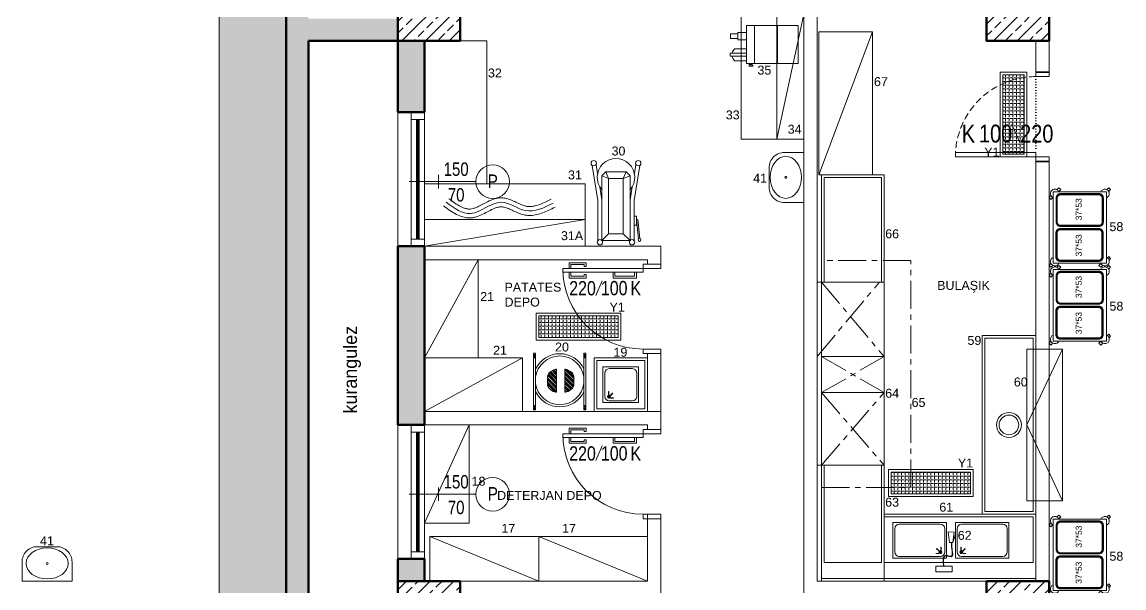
# Model space of a CAD drawing. Header units: millimetres. Extents: x -7453 to 3447, y 1740 to 11040.
# Drawn here: x -6230 to -4995, y 6056 to 6690 of the extents above; entities that cross this region are included whole.
import ezdxf
from ezdxf.enums import TextEntityAlignment as Align

# ---------------------------------------------------------------- set-up
doc = ezdxf.new("R2010")
doc.units = ezdxf.units.MM
for name, pattern in [('ACAD_ISO07W100', [3, 0, -3]), ('CENTER', [2, 1.25, -0.25, 0.25, -0.25]), ('DASHED', [0.75, 0.5, -0.25])]:
    doc.linetypes.add(name, pattern=pattern)
for name, color, linetype, lineweight in [('A-DOOR', 31, 'Continuous', 9), ('betonarme-İM', 1, 'Continuous', 50), ('cam-İM', 132, 'Continuous', 20), ('cihazlar', 90, 'Continuous', 18), ('CİHAZ', 6, 'Continuous', 15), ('davlumbaz', 170, 'CENTER', 18), ('DUVAR', 1, 'Continuous', 35), ('duvar-İM', 71, 'Continuous', 35), ('görünüş-uzak-İM', 34, 'Continuous', 20), ('kapı', 30, 'Continuous', 9), ('kapı-açılış-İM', 253, 'Continuous', 5), ('kapı-kesit-İM', 252, 'Continuous', 9), ('kapı-poz-İM', 115, 'Continuous', 0), ('pen-poz-İM', 115, 'Continuous', 0), ('tarama-b.a-İM', 8, 'Continuous', 9), ('tarama-toprak-İM', 245, 'Continuous', 0), ('yazı-İM', 64, 'Continuous', 20)]:
    doc.layers.add(name, color=color, linetype=linetype, lineweight=lineweight)
doc.styles.get("Standard").update_dxf_attribs({"font": 'arial.ttf'})
doc.styles.add('YAZI_İM', font='bgothl.ttf', dxfattribs={"height": 15})
pattern_1 = [(225, (-65043.731, 105652.777), (13.258252, -13.258252), []), (225, (-65056.99, 105652.777), (13.258252, -13.258252), [9.375, -4.6875])]
pattern_2 = [(45, (-958.5322, 925.773), (-2.0205576, 2.0205576), []), (45, (-957.8586, 925.773), (-2.0205576, 2.0205576), []), (45, (-957.185, 925.773), (-2.0205576, 2.0205576), []), (45, (-956.5116, 925.773), (-2.0205576, 2.0205576), [])]

# ---------------------------------------------------------------- blocks, each defined once
blk = doc.blocks.new('PENCERE ETİKET 100')
at = {"layer": 'pen-poz-İM'}
blk.add_line((0, 7.5), (0, -7.5), dxfattribs=at)
blk.add_lwpolyline([(-33, 0), (42, 0)], dxfattribs=at)
blk.add_circle((60.7, 0), 18.8, dxfattribs=at)
at = {"layer": 'pen-poz-İM', "width": 0.8}
for tag, p in [('000', (19.8, 6.5)), ('P01', (60.8, -7)), ('000', (19.8, -22.3))]:
    blk.add_attdef(tag, text='', height=15, dxfattribs=at).set_placement(p, align=Align.CENTER)
blk = doc.blocks.new('A$C47586A17')
at = {"layer": 'CİHAZ'}
for p, q in [((8.12, 12.62), (8.12, 60.95)), ((13.12, 55.95), (8.12, 60.95)), ((29.12, 60.95), (8.12, 60.95)), ((24.12, 55.95), (29.12, 60.95)), ((29.12, 12.62), (29.12, 60.95)), ((32.12, 31.09), (32.12, 60.95)), ((33.97, 45.47), (35.56, 59.66)), ((34.96, 45.36), (36.56, 59.55)), ((13.12, 14.62), (13.12, 55.95)), ((24.12, 55.95), (13.12, 55.95)), ((24.12, 14.62), (24.12, 55.95)), ((34.96, 45.36), (33.97, 45.36)), ((5.12, 31.09), (0.83, 4.89)), ((8.12, 30.95), (6.48, 20.82)), ((29.12, 30.95), (30.77, 20.82)), ((32.12, 31.09), (36.42, 4.89)), ((4.89, 11.07), (3.78, 4.19)), ((13.12, 14.62), (8.12, 12.62)), ((11.12, 9.62), (8.12, 12.62)), ((13.12, 14.62), (11.12, 9.62)), ((11.12, 9.62), (26.12, 9.62)), ((13.12, 14.62), (24.12, 14.62)), ((24.12, 14.62), (26.12, 9.62)), ((24.12, 14.62), (29.12, 12.62)), ((26.12, 9.62), (29.12, 12.62)), ((32.35, 11.07), (33.47, 4.19))]:
    blk.add_line(p, q, dxfattribs=at)
blk.add_lwpolyline([(5.12, 31.09), (5.12, 60.95)], dxfattribs=at)
blk.add_lwpolyline([(32.12, 42.84), (32.12, 49.44), (33.97, 49.44), (33.97, 42.84)], close=True, dxfattribs=at)
for centre, radius in [((6.62, 62.27), 2), ((30.62, 62.27), 2), ((36.17, 60.56), 1.08), ((2, 3.27), 2), ((35.25, 3.27), 2)]:
    blk.add_circle(centre, radius, dxfattribs=at)
blk.add_arc((18.62, 13.84), 14.01, 138.56184, 41.43816, dxfattribs=at)
blk = doc.blocks.new('A$C40D85A7D')
at = {"layer": 'kapı'}
blk.add_lwpolyline([(17, 0), (39, 0, 0.414214), (56, 17), (56, 38.7), (0, 38.7), (0, 17, 0.414214)], format="xyb", close=True, dxfattribs=at)
blk.add_circle((27.8, 18.7), 1.1, dxfattribs=at)
blk.add_ellipse((27.8, 18.7), major_axis=(23.6, 0), ratio=0.738451, dxfattribs=at)
blk = doc.blocks.new('A$C426940E4')
at = {"layer": 'CİHAZ'}
for p, q in [((0, 18.5), (0, 76.3)), ((0, 76.3), (42.5, 76.3)), ((42.5, 76.3), (42.5, 18.5)), ((0, 53.1), (42.5, 53.1)), ((0, 27.2), (42.5, 27.2)), ((44, 25.5), (45.4, 25.5)), ((44, 21.5), (44, 25.5)), ((45.4, 25.5), (45.4, 21.5)), ((42.5, 18.5), (0, 18.5)), ((7.7, 8.7), (7.7, 18.5)), ((16.1, 18.5), (16.1, 8.7)), ((26, 5.2), (26, 18.5)), ((30.7, 18.5), (30.7, 0)), ((34.4, 0), (34.4, 18.5)), ((39.4, 18.5), (39.4, 5.2)), ((44, 24.5), (42.5, 22.5)), ((42.5, 20.5), (44, 22.5)), ((42.5, 22.5), (42.5, 20.5)), ((45.4, 21.5), (44, 21.5)), ((7.7, 8.7), (16.1, 8.7)), ((9.3, 8.7), (9.3, 0.5)), ((9.3, 0.5), (14.5, 0.5)), ((14.5, 0.5), (14.5, 8.7)), ((30.7, 0), (34.4, 0))]:
    blk.add_line(p, q, dxfattribs=at)
for centre, radius, start, end in [((31.9, 9.8), 7.46, 217.8621, 260.6865), ((33.1, 10.7), 8.37, 279.4006, 318.8825)]:
    blk.add_arc(centre, radius, start, end, dxfattribs=at)
blk = doc.blocks.new('20')
at = {"layer": 'CİHAZ'}
for points in [[(18.5, 44.5), (0, 44.5), (0, 38.2), (18.5, 38.2), (18.5, 44.5), (18.5, 44.5)], [(9.2, 38.2), (9.2, 38.8), (9, 38.7), (8.8, 38.1), (8.5, 36.9), (8.3, 33.6), (8.3, 30.1), (9, 27.4), (9.8, 26.6), (10.9, 26.3), (13.2, 26.5), (15.6, 27), (17.5, 27.1), (18.4, 26), (18.5, 24.1), (18.3, 21.6), (17.4, 16.2), (17.4, 11.9)], [(9.3, 38.2), (8.8, 35.2), (8.6, 32.1), (8.9, 29.2), (9.7, 27.4), (11.2, 26.8), (13.2, 27), (17.3, 27.7), (18.6, 26.7), (19, 25), (18.5, 20.3), (17.9, 15.6), (17.9, 11.9)], [(20.4, 0.3), (13.9, 0), (15.5, 11.9), (19, 11.9), (20.4, 0.3), (20.4, 0.3)], [(19, 11.9), (19.2, 11.9), (22.1, 3), (21.9, 2.9), (19, 11.9), (19, 11.9)]]:
    blk.add_lwpolyline(points, dxfattribs=at)
blk = doc.blocks.new('A$C2EE743A7')
at = {"layer": 'CİHAZ'}
h = blk.add_hatch(dxfattribs=at)
h.set_pattern_fill('DASH', color=256, scale=2, style=0)
h.set_pattern_definition([(0, (-3587.83866, 34.02683), (0.25, 0.25), [0.25, -0.25])])
h.paths.add_polyline_path([(3.3, 5.6, 1), (0, 5.6, 1)])
for points in [[(1.1, 3.3), (1.4, 3.3), (1.4, 0), (1.1, 0)], [(6, 2), (5.8, 1.7), (3.4, 4.1), (3.6, 4.3)], [(6.8, 7.3), (6.8, 7), (3.5, 7), (3.5, 7.3)]]:
    blk.add_lwpolyline(points, close=True, dxfattribs=at)
for radius in [1.67, 0.617]:
    blk.add_circle((1.7, 5.6), radius, dxfattribs=at)
blk = doc.blocks.new('okul 15-100')
at = {"layer": 'duvar-İM'}
for points in [[(0, 0), (0, -15)], [(100, 0), (100, -15)]]:
    blk.add_lwpolyline(points, dxfattribs=at)
at = {"layer": 'kapı-açılış-İM', "linetype": 'ACAD_ISO07W100'}
blk.add_line((95, 0), (10, 0), dxfattribs=at)
at = {"layer": 'kapı-açılış-İM', "color": 30, "linetype": 'DASHED', "ltscale": 15}
blk.add_arc((5, 0), 90, 0, 90, dxfattribs=at)
at = {"layer": 'kapı-kesit-İM', "color": 30}
blk.add_lwpolyline([(5, 0), (10, 0), (10, 90), (5, 90)], close=True, dxfattribs=at)
at = {"layer": 'kapı-kesit-İM', "color": 84}
for points in [[(5, -15), (0, -15), (0, 0), (5, 0)], [(100, -15), (95, -15), (95, 0), (100, 0)]]:
    blk.add_lwpolyline(points, close=True, dxfattribs=at)
blk = doc.blocks.new('KAPI ETİKET 100')
blk.add_lwpolyline([(-19.9, 65.2), (0.6, 56.3)])
at = {"width": 0.8}
blk.add_attdef('000', text='', height=20, rotation=90, dxfattribs=at).set_placement((-20.2, 84.1), align=Align.TOP_CENTER)
blk.add_attdef('000', text='', height=20, rotation=90, dxfattribs=at).set_placement((-0.1, 37.9), align=Align.CENTER)
blk.add_attdef('K', text='', height=20, rotation=90, dxfattribs=at).set_placement((-10, 7.5), align=Align.MIDDLE_CENTER)
blk = doc.blocks.new('A$C261F58E6')
at = {"layer": 'kapı'}
h = blk.add_hatch(dxfattribs=at)
h.set_pattern_fill('ANSI34', color=256, scale=0.15, style=0)
h.set_pattern_definition(pattern_2)
h.paths.add_polyline_path([(18.56, 35.73), (17.98, 35.73, 0.269699), (10.7, 30.1), (10.7, 21.36, 0.269699), (17.98, 15.73), (18.56, 15.73)])
h = blk.add_hatch(dxfattribs=at)
h.set_pattern_fill('ANSI34', color=256, scale=0.15, style=0)
h.set_pattern_definition(pattern_2)
h.paths.add_polyline_path([(33.74, 30.1, 0.269699), (26.46, 35.73), (25.88, 35.73), (25.88, 15.73), (26.46, 15.73, 0.269699), (33.74, 21.36)])
at = {"layer": 'CİHAZ'}
for p, q in [((0, 49.9), (0, 0)), ((0, 49.9), (0, 49.9)), ((1.84, 49.9), (0, 49.9)), ((1.84, 0), (1.84, 49.9)), ((44.26, 0), (44.26, 49.9)), ((44.26, 49.9), (46.1, 49.9)), ((46.1, 49.9), (46.1, 0)), ((46.1, 49.9), (46.1, 49.9)), ((10.7, 30.1), (10.7, 21.36)), ((18.56, 35.73), (17.98, 35.73)), ((18.56, 15.73), (18.56, 35.73)), ((25.88, 15.73), (25.88, 35.73)), ((25.88, 35.73), (26.46, 35.73)), ((33.74, 30.1), (33.74, 21.36)), ((17.98, 15.73), (18.56, 15.73)), ((26.46, 15.73), (25.88, 15.73)), ((0, 0), (1.84, 0)), ((46.1, 0), (44.26, 0))]:
    blk.add_line(p, q, dxfattribs=at)
for centre, radius, start, end in [((23.05, 26.05), 23.37, 24.86143, 155.13857), ((19.18, 26.65), 9.15, 97.52896, 157.90299), ((25.26, 26.65), 9.15, 22.09701, 82.47104), ((19.18, 24.8), 9.15, 202.09701, 262.47104), ((25.26, 24.8), 9.15, 277.52896, 337.90299), ((23.05, 26.05), 23.37, 204.86143, 335.13857)]:
    blk.add_arc(centre, radius, start, end, dxfattribs=at)
at = {"layer": 'davlumbaz'}
for points in [[(0.48, 48.84), (1.36, 48.84), (1.36, 45.9), (0.48, 45.9)], [(45.62, 48.84), (44.74, 48.84), (44.74, 45.9), (45.62, 45.9)], [(0.48, 3.81), (1.36, 3.81), (1.36, 0.88), (0.48, 0.88)], [(45.62, 3.81), (44.74, 3.81), (44.74, 0.88), (45.62, 0.88)]]:
    blk.add_lwpolyline(points, close=True, dxfattribs=at)
at = {"layer": 'kapı'}
for start, end in [(7.14816, 172.85184), (187.14816, 352.85184)]:
    blk.add_arc((23.05, 26.05), 21.37, start, end, dxfattribs=at)
blk = doc.blocks.new('A$C66EE2B18')
at = {"layer": 'CİHAZ', "xscale": 1.275000000000091, "yscale": 1.275000000000091, "zscale": 1.275000000000091, "rotation": 90}
blk.add_blockref('A$C261F58E6', (63.6, 0), dxfattribs=at)
blk = doc.blocks.new('Kapı')
at = {"layer": 'A-DOOR'}
for p, q in [((1431.7, 6514.7, 0), (1431.7, 6521.2, 0)), ((1433.7, 6521.2, 0), (1433.7, 6516.7, 0)), ((1455.7, 6516.7, 0), (1455.7, 6521.2, 0)), ((1457.7, 6521.2, 0), (1457.7, 6514.7, 0)), ((1431.7, 6514.7, 0), (1457.7, 6514.7, 0)), ((1433.7, 6516.7, 0), (1455.7, 6516.7, 0))]:
    blk.add_line(p, q, dxfattribs=at)
at = {"layer": 'A-DOOR', "elevation": 0}
for points in [[(1465.3, 6521.2), (1465.3, 6530.2), (1485.3, 6530.2), (1485.3, 6525.2), (1375.3, 6525.2)], [(1465.3, 6521.2), (1375.3, 6521.2), (1375.3, 6525.2)], [(1384.4, 6525.2), (1384.4, 6529.7), (1399.4, 6529.7), (1399.4, 6527.7), (1401.4, 6527.7), (1401.4, 6531.7), (1382.4, 6531.7), (1382.4, 6525.2)], [(1384.4, 6521.2), (1384.4, 6516.7), (1399.4, 6516.7), (1399.4, 6518.7), (1401.4, 6518.7), (1401.4, 6514.7), (1382.4, 6514.7), (1382.4, 6521.2)]]:
    blk.add_lwpolyline(points, dxfattribs=at)
blk.add_lwpolyline([(1485.3, 6430.2), (1485.3, 6435.2), (1465.3, 6435.2), (1465.3, 6430.2)], close=True, dxfattribs=at)
at = {"layer": 'A-DOOR'}
blk.add_arc((1465.3, 6525.2, 0), 90, 180, 270, dxfattribs=at)
at = {"layer": 'kapı-poz-İM'}
ref = blk.add_blockref('KAPI ETİKET 100', (1464.3, 6511.2, 0), dxfattribs=dict(at, xscale=0.8, yscale=0.8, zscale=0.8, rotation=90.00000000000001))
ref.add_attrib('K', 'K', dxfattribs={"layer": '0', "height": 16, "width": 0.8}).set_placement((1457.1, 6503.2, 0), align=Align.MIDDLE_CENTER)
ref.add_attrib('000', '100', dxfattribs={"layer": '0', "height": 16, "width": 0.8}).set_placement((1432.9, 6495.4, 0), align=Align.CENTER)
ref.add_attrib('000', '220', dxfattribs={"layer": '0', "height": 16, "width": 0.8}).set_placement((1397.4, 6511.3, 0), align=Align.TOP_CENTER)
blk = doc.blocks.new('A$C2B2214DB')
at = {"layer": 'kapı'}
h = blk.add_hatch(dxfattribs=at)
h.set_pattern_fill('DASH', color=256, scale=2, style=0)
h.set_pattern_definition([(0, (-3582.81188, 61.65452), (0.25, 0.25), [0.25, -0.25])])
h.paths.add_polyline_path([(5, 33.3, 1), (8.4, 33.3, 1)])
h.paths.add_polyline_path([(7.3, 33.3, -1), (6.1, 33.3, -1)], flags=16)
at = {"layer": 'CİHAZ'}
for p, q in [((40, 40), (0, 40)), ((0, 40), (0, 0)), ((33, 38), (7, 38)), ((40, 0), (40, 40)), ((2, 33), (2, 7)), ((38, 7), (38, 33)), ((7, 2), (33, 2)), ((0, 0), (40, 0))]:
    blk.add_line(p, q, dxfattribs=at)
for centre, start, end in [((7, 33), 90, 180), ((33, 33), 0, 90), ((7, 7), 180, 270), ((33, 7), 270, 0)]:
    blk.add_arc(centre, 5, start, end, dxfattribs=at)
at = {"layer": 'kapı'}
for points in [[(6.2, 31), (6.5, 31), (6.5, 27.6), (6.2, 27.6)], [(11, 29.6), (10.8, 29.4), (8.4, 31.7), (8.7, 32)], [(11.9, 35), (11.9, 34.6), (8.5, 34.6), (8.5, 35)]]:
    blk.add_lwpolyline(points, close=True, dxfattribs=at)
for radius in [1.67, 0.617]:
    blk.add_circle((6.7, 33.3), radius, dxfattribs=at)
blk = doc.blocks.new('A$C1C41073E')
for points in [[(2.1, 64.9), (0, 67), (2.1, 69.1), (4.3, 67)], [(78.1, 64.9), (76, 67), (78.1, 69.1), (80.3, 67)], [(84.9, 58.1), (87, 56), (89.1, 58.1), (87, 60.3)], [(2.1, 8.9), (0, 11), (2.1, 13.1), (4.3, 11)], [(8.2, 1.8), (10, 0), (12.1, 2.1), (10.6, 3.6)], [(84.9, 2.1), (87, 0), (89.1, 2.1), (87, 4.3)]]:
    blk.add_lwpolyline(points)
blk.add_lwpolyline([(4.5, 64.5), (84.5, 64.5), (84.5, 4.5), (4.5, 4.5)], close=True)
for points in [[(43.5, 13.4), (43.5, 56.4, 0.414214), (38.5, 61.4), (11.5, 61.4, 0.414214), (6.5, 56.4), (6.5, 13.4, 0.414214), (11.5, 8.4), (38.5, 8.4, 0.414214)], [(42.9, 13.4), (42.9, 56.4, 0.414214), (38.5, 60.8), (11.5, 60.8, 0.414214), (7.1, 56.4), (7.1, 13.4, 0.414214), (11.5, 9), (38.5, 9, 0.414214)], [(42.1, 13.4), (42.1, 56.4, 0.414214), (38.5, 60), (11.5, 60, 0.414214), (7.9, 56.4), (7.9, 13.4, 0.414214), (11.5, 9.8), (38.5, 9.8, 0.414214)], [(82.6, 13.2), (82.6, 56.2, 0.414214), (77.6, 61.2), (50.6, 61.2, 0.414214), (45.6, 56.2), (45.6, 13.2, 0.414214), (50.6, 8.2), (77.6, 8.2, 0.414214)], [(82, 13.2), (82, 56.2, 0.414214), (77.6, 60.6), (50.6, 60.6, 0.414214), (46.2, 56.2), (46.2, 13.2, 0.414214), (50.6, 8.8), (77.6, 8.8, 0.414214)], [(81.2, 13.2), (81.2, 56.2, 0.414214), (77.6, 59.8), (50.6, 59.8, 0.414214), (47, 56.2), (47, 13.2, 0.414214), (50.6, 9.6), (77.6, 9.6, 0.414214)]]:
    blk.add_lwpolyline(points, format="xyb", close=True)
for centre, start, end in [((6.5, 62.5), 23.5782, 246.4218), ((82.5, 62.5), 293.5782, 156.4218), ((6.5, 6.5), 113.5782, 336.4218), ((82.5, 6.5), 203.5782, 66.4218)]:
    blk.add_arc(centre, 5, start, end)
for p in [(12.2, 32.4), (52.6, 32.4)]:
    blk.add_text('37*53', height=6.78).set_placement(p)

msp = doc.modelspace()

# ---------------------------------------------------------------- hatches: boundary and pattern name
at = {"layer": 'CİHAZ'}
h = msp.add_hatch(dxfattribs=at)
h.set_pattern_fill('ANGLE', color=256, scale=15, angle=-540)
h.set_pattern_definition([(180, (18887.9864, -53086.3213), (-5e-15, -4.125), [3, -1.125]), (270, (18887.9864, -53086.3213), (4.125, -5e-15), [3, -1.125])])
h.paths.add_polyline_path([(-5130.78, 6541.56), (-5106.78, 6541.56), (-5106.78, 6630.56), (-5130.78, 6630.56)])
h = msp.add_hatch(dxfattribs=at)
h.set_pattern_fill('ANGLE', color=256, scale=15, angle=-270)
h.set_pattern_definition([(90, (-65340.8982, -17522.3955), (-4.125, 4e-15), [3, -1.125]), (180, (-65340.8982, -17522.3955), (-5e-15, -4.125), [3, -1.125])])
h.paths.add_polyline_path([(-5650.78, 6336.56), (-5650.78, 6360.56), (-5561.78, 6360.56), (-5561.78, 6336.56)])
h = msp.add_hatch(dxfattribs=at)
h.set_pattern_fill('ANGLE', color=256, scale=15, angle=-450)
h.set_pattern_definition([(270, (54461.101, 30180.326), (4.125, -4e-15), [3, -1.125]), (360, (54461.101, 30180.326), (4e-15, 4.125), [3, -1.125])])
h.paths.add_polyline_path([(-5166.78, 6161.56), (-5166.78, 6185.56), (-5255.78, 6185.56), (-5255.78, 6161.56)])
at = {"layer": 'tarama-b.a-İM'}
h = msp.add_hatch(dxfattribs=at)
h.set_pattern_fill('ANSI33', color=256, scale=75, style=0)
h.set_pattern_definition([(45, (-29711.535, 105652.777), (-13.258252, 13.258252), []), (45, (-29698.276, 105652.777), (-13.258252, 13.258252), [9.375, -4.6875])])
h.paths.add_polyline_path([(-5078.78, 4408.56), (-4778.78, 4408.56), (-4778.78, 4378.56), (-5078.78, 4378.56)])
h.paths.add_polyline_path([(-5808.78, 4848.56), (-5778.78, 4848.56), (-5778.78, 4408.56), (-5808.78, 4408.56)])
h.paths.add_polyline_path([(-5808.78, 5358.56), (-5778.78, 5358.56), (-5778.78, 4878.56), (-5808.78, 4878.56)])
h.paths.add_polyline_path([(-5808.78, 8003.56), (-5778.78, 8003.56), (-5778.78, 7373.56), (-5808.78, 7373.56)])
h.paths.add_polyline_path([(-5808.78, 8353.56), (-5778.78, 8353.56), (-5778.78, 8053.56), (-5808.78, 8053.56)])
h.paths.add_polyline_path([(-5338.78, 9083.56), (-5778.78, 9083.56), (-5778.78, 9053.56), (-5338.78, 9053.56)])
h.paths.add_polyline_path([(-3738.78, 9083.56), (-3738.78, 9053.56), (-3418.78, 9053.56), (-3418.78, 9083.56)])
h.paths.add_polyline_path([(-5778.78, 6743.56), (-5808.78, 6743.56), (-5808.78, 6718.56), (-5778.78, 6718.56)])
h.paths.add_polyline_path([(-5808.78, 7243.56), (-5778.78, 7243.56), (-5778.78, 7323.56), (-5808.78, 7323.56)])
h.paths.add_polyline_path([(-5778.78, 7093.56), (-5808.78, 7093.56), (-5808.78, 6893.56), (-5778.78, 6893.56)])
h.paths.add_polyline_path([(-5778.78, 6088.56), (-5808.78, 6088.56), (-5808.78, 6063.56), (-5778.78, 6063.56)])
h.paths.add_polyline_path([(-5778.78, 6438.56), (-5808.78, 6438.56), (-5808.78, 6238.56), (-5778.78, 6238.56)])
h.paths.add_polyline_path([(-5808.78, 6588.56), (-5778.78, 6588.56), (-5778.78, 6668.56), (-5808.78, 6668.56)])
h.paths.add_polyline_path([(-5778.78, 5433.56), (-5808.78, 5433.56), (-5808.78, 5408.56), (-5778.78, 5408.56)])
h.paths.add_polyline_path([(-5808.78, 5933.56), (-5778.78, 5933.56), (-5778.78, 6013.56), (-5808.78, 6013.56)])
h.paths.add_polyline_path([(-5778.78, 5783.56), (-5808.78, 5783.56), (-5808.78, 5583.56), (-5778.78, 5583.56)])
h.paths.add_polyline_path([(-4748.78, 9083.56), (-4748.78, 9053.56), (-4668.78, 9053.56), (-4668.78, 9083.56)])
h.paths.add_polyline_path([(-5248.78, 9053.56), (-5248.78, 9083.56), (-5308.78, 9083.56), (-5308.78, 9053.56)])
h.paths.add_polyline_path([(-5098.78, 9083.56), (-5098.78, 9053.56), (-4898.78, 9053.56), (-4898.78, 9083.56)])
h.paths.add_polyline_path([(-4578.78, 9053.56), (-4578.78, 9083.56), (-4618.78, 9083.56), (-4618.78, 9053.56)])
h.paths.add_polyline_path([(-4328.78, 9053.56), (-4328.78, 9083.56), (-4428.78, 9083.56), (-4428.78, 9053.56)])
h.paths.add_polyline_path([(-4178.78, 9083.56), (-4178.78, 9053.56), (-3998.78, 9053.56), (-3998.78, 9083.56)])
h.paths.add_polyline_path([(-3783.78, 9083.56), (-3783.78, 9053.56), (-3768.78, 9053.56), (-3768.78, 9083.56)])
h.paths.add_polyline_path([(-3783.78, 9053.56), (-3783.78, 9083.56), (-3948.78, 9083.56), (-3948.78, 9053.56)])
h = msp.add_hatch(dxfattribs=at)
h.set_pattern_fill('ANSI33', color=256, scale=75, angle=-180, style=0)
h.set_pattern_definition([(225, (-24214.44, 129454.781), (13.2582521, -13.2582521), []), (225, (-24227.698, 129454.781), (13.2582521, -13.2582521), [9.375, -4.6875])])
h.paths.add_polyline_path([(-5908.78, 6013.56), (-5808.78, 6013.56), (-5808.78, 6038.56), (-5908.78, 6038.56), (-5908.78, 6668.56), (-5808.78, 6668.56), (-5808.78, 6693.56), (-5908.78, 6693.56), (-5908.78, 7323.56), (-5808.78, 7323.56), (-5808.78, 7348.56), (-5933.78, 7348.56), (-5933.78, 5358.56), (-5808.78, 5358.56), (-5808.78, 5383.56), (-5908.78, 5383.56)])
h = msp.add_hatch(dxfattribs=at)
h.set_pattern_fill('ANSI33', color=256, scale=75, angle=-180, style=0)
h.set_pattern_definition(pattern_1)
h.paths.add_polyline_path([(-5808.78, 6718.56), (-5808.78, 6668.56), (-5738.78, 6668.56), (-5738.78, 6718.56)])
h = msp.add_hatch(dxfattribs=at)
h.set_pattern_fill('ANSI33', color=256, scale=75, angle=-180, style=0)
h.set_pattern_definition(pattern_1)
h.paths.add_polyline_path([(-5078.78, 6718.56), (-5078.78, 6668.56), (-5148.78, 6668.56), (-5148.78, 6718.56)])
h = msp.add_hatch(dxfattribs=at)
h.set_pattern_fill('ANSI33', color=256, scale=75, angle=-180, style=0)
h.set_pattern_definition(pattern_1)
h.paths.add_polyline_path([(-5808.78, 6063.56), (-5808.78, 6013.56), (-5738.78, 6013.56), (-5738.78, 6063.56)])
h = msp.add_hatch(dxfattribs=at)
h.set_pattern_fill('ANSI33', color=256, scale=75, angle=-180, style=0)
h.set_pattern_definition(pattern_1)
h.paths.add_polyline_path([(-5078.78, 6063.56), (-5078.78, 6013.56), (-5148.78, 6013.56), (-5148.78, 6063.56)])
at = {"layer": 'tarama-toprak-İM'}
h = msp.add_hatch(dxfattribs=at)
h.set_pattern_fill('ANSI38', color=256, scale=200, style=0)
h.set_pattern_definition([(45, (-29711.535, 118685.288), (-17.6776695, 17.6776695), []), (135, (-29711.535, 118685.288), (-53.0330086, 17.6776695), [62.5, -37.5])])
h.paths.add_polyline_path([(-6038.583, 9083.56), (-5333.78, 9083.56), (-5333.78, 9208.56), (-3948.78, 9208.56), (-3948.78, 9083.56), (-2318.78, 9083.56), (-2318.78, 9208.56), (-293.78, 9208.56), (-293.78, 9083.56), (386.22, 9083.56), (386.22, 7313.56), (-508.78, 7313.56), (-508.78, 4378.56), (-5808.78, 4378.56), (-5808.78, 5358.56), (-5933.78, 5358.56), (-5933.78, 7348.56), (-5808.78, 7348.56), (-5808.78, 9083.56)])
h.paths.add_polyline_path([(-6008.78, 9283.56), (586.22, 9283.56), (586.22, 7113.56), (-308.78, 7113.56), (-308.78, 4178.56), (-6008.78, 4178.56)])

# ---------------------------------------------------------------- linework, layer by layer
at = {"layer": 'betonarme-İM'}
for p, q in [((-5808.78, 6668.56, 0), (-5908.78, 6668.56, 0)), ((-5778.78, 6588.56), (-5808.78, 6588.56)), ((-5778.78, 6438.56), (-5808.78, 6438.56)), ((-5778.78, 6238.56), (-5808.78, 6238.56)), ((-5778.78, 6088.56), (-5808.78, 6088.56))]:
    msp.add_line(p, q, dxfattribs=at)
at = {"layer": 'betonarme-İM', "elevation": 0}
for points in [[(-5808.78, 7348.56), (-5933.78, 7348.56), (-5933.78, 5358.56), (-5808.78, 5358.56)], [(-5908.78, 6668.56), (-5908.78, 6038.56)], [(-5808.78, 6668.56), (-5808.78, 6588.56)], [(-5778.78, 6668.56), (-5778.78, 6588.56)], [(-5808.78, 6438.56), (-5808.78, 6238.56)], [(-5778.78, 6438.56), (-5778.78, 6238.56)], [(-5808.78, 6088.56), (-5808.78, 6063.56)], [(-5778.78, 6088.56), (-5778.78, 6063.56)]]:
    msp.add_lwpolyline(points, dxfattribs=at)
for points in [[(-5808.78, 6668.56), (-5808.78, 6718.56), (-5738.78, 6718.56), (-5738.78, 6668.56)], [(-5078.78, 6668.56), (-5078.78, 6718.56), (-5148.78, 6718.56), (-5148.78, 6668.56)], [(-5808.78, 6013.56), (-5808.78, 6063.56), (-5738.78, 6063.56), (-5738.78, 6013.56)]]:
    msp.add_lwpolyline(points, close=True, dxfattribs=at)
at = {"layer": 'betonarme-İM'}
msp.add_lwpolyline([(-5148.78, 6013.56), (-5148.78, 6063.56), (-5078.78, 6063.56), (-5078.78, 6013.56)], close=True, dxfattribs=at)
at = {"layer": 'cam-İM'}
for p, q in [((-5793.78, 6438.56, 0), (-5793.78, 6588.56, 0)), ((-5778.78, 6438.56, 0), (-5778.78, 6588.56, 0)), ((-5787.68, 6580.56, 0), (-5787.68, 6446.56, 0)), ((-5786.88, 6580.56, 0), (-5786.88, 6446.56, 0)), ((-5785.68, 6580.56, 0), (-5785.68, 6446.56, 0)), ((-5784.88, 6580.56, 0), (-5784.88, 6446.56, 0)), ((-5793.78, 6088.56), (-5793.78, 6238.56, 0)), ((-5778.78, 6088.56), (-5778.78, 6238.56, 0)), ((-5787.68, 6230.56, 0), (-5787.68, 6096.56)), ((-5786.88, 6230.56, 0), (-5786.88, 6096.56)), ((-5785.68, 6230.56, 0), (-5785.68, 6096.56)), ((-5784.88, 6230.56, 0), (-5784.88, 6096.56))]:
    msp.add_line(p, q, dxfattribs=at)
at = {"layer": 'cam-İM', "elevation": 0}
for points in [[(-5778.78, 6580.56), (-5778.78, 6588.56), (-5793.78, 6588.56), (-5793.78, 6580.56)], [(-5778.78, 6438.56), (-5778.78, 6446.56), (-5793.78, 6446.56), (-5793.78, 6438.56)]]:
    msp.add_lwpolyline(points, close=True, dxfattribs=at)
at = {"layer": 'cam-İM'}
for points in [[(-5778.78, 6230.56), (-5778.78, 6238.56), (-5793.78, 6238.56), (-5793.78, 6230.56)], [(-5778.78, 6088.56), (-5778.78, 6096.56), (-5793.78, 6096.56), (-5793.78, 6088.56)]]:
    msp.add_lwpolyline(points, close=True, dxfattribs=at)
at = {"layer": 'cihazlar', "linetype": 'CENTER', "ltscale": 25}
for p, q in [((-5338.78, 6315.148), (-5268.78, 6398.56)), ((-5333.78, 6398.56), (-5263.78, 6315.148)), ((-5333.78, 6274.703), (-5263.78, 6315.148)), ((-5333.78, 6315.148), (-5263.78, 6274.703)), ((-5333.78, 6193.56), (-5263.78, 6274.703)), ((-5333.78, 6274.703), (-5263.78, 6193.56))]:
    msp.add_line(p, q, dxfattribs=at)
at = {"layer": 'cihazlar', "linetype": 'CENTER', "ltscale": 25, "elevation": 0}
msp.add_lwpolyline([(-5233.78, 6168.56), (-5233.78, 6422.56), (-5333.78, 6422.56), (-5333.78, 6168.56)], close=True, dxfattribs=at)
at = {"layer": 'CİHAZ', "color": 5}
for p, q in [((-5353.78, 5973.509), (-5353.78, 7128.56)), ((-5338.78, 6063.56), (-5338.78, 7128.56)), ((-5093.78, 6668.56, 0), (-5093.78, 6633.56, 0)), ((-5078.78, 6668.56, 0), (-5078.78, 6633.56, 0)), ((-5093.78, 6538.56, 0), (-5093.78, 6063.56)), ((-5078.78, 6538.56, 0), (-5078.78, 6063.56)), ((-5778.78, 6438.56, 0), (-5513.78, 6438.56, 0)), ((-5513.78, 6438.56, 0), (-5513.78, 6418.56)), ((-5778.78, 6423.56, 0), (-5528.78, 6423.56, 0)), ((-5528.78, 6423.56, 0), (-5528.78, 6418.56)), ((-5528.78, 6253.56, 0), (-5528.78, 6318.56, 0)), ((-5513.78, 6238.56, 0), (-5513.78, 6318.56, 0)), ((-5528.78, 6253.56, 0), (-5778.78, 6253.56, 0)), ((-5778.78, 6253.56, 0), (-5513.78, 6253.56, 0)), ((-5513.78, 6233.56, 0), (-5513.78, 6253.56, 0)), ((-5778.78, 6238.56, 0), (-5528.78, 6238.56, 0)), ((-5528.78, 6233.56, 0), (-5528.78, 6238.56, 0)), ((-5528.78, 6063.56, 0), (-5528.78, 6138.56, 0)), ((-5513.78, 6048.56, 0), (-5513.78, 6138.56, 0)), ((-5738.78, 6063.56, 0), (-5528.78, 6063.56, 0)), ((-5513.78, 6043.56, 0), (-5513.78, 6063.56, 0)), ((-5148.78, 6063.56), (-5338.78, 6063.56))]:
    msp.add_line(p, q, dxfattribs=at)
at = {"layer": 'CİHAZ'}
for p, q in [((-5383.78, 6558.56, 0), (-5383.78, 6698.56, 0)), ((-5353.78, 6698.56, 0), (-5383.78, 6558.56, 0)), ((-5336.78, 6518.56), (-5276.78, 6678.56)), ((-5778.78, 6468.56), (-5598.78, 6468.56)), ((-5598.78, 6468.56), (-5778.78, 6438.56)), ((-5778.78, 6313.56, 0), (-5718.78, 6423.56, 0)), ((-5063.78, 6323.56), (-5103.78, 6238.56)), ((-5778.78, 6253.56, 0), (-5668.78, 6313.56, 0)), ((-5728.78, 6238.56, 0), (-5778.78, 6128.56, 0)), ((-5103.78, 6238.56), (-5063.78, 6153.56)), ((-5650.78, 6063.56, 0), (-5772.78, 6113.56, 0)), ((-5528.78, 6063.56, 0), (-5650.78, 6113.56, 0)), ((-5263.78, 6066.56), (-5333.78, 6066.56)), ((-5093.78, 6066.56), (-5263.78, 6066.56)), ((-5148.78, 6063.56), (-5093.78, 6063.56))]:
    msp.add_line(p, q, dxfattribs=at)
at = {"layer": 'CİHAZ', "color": 6, "elevation": 0}
for points in [[(-5423.78, 6698.56), (-5353.78, 6698.56), (-5353.78, 6558.56), (-5423.78, 6558.56)], [(-5708.78, 6508.56), (-5778.78, 6508.56), (-5778.78, 6668.56), (-5708.78, 6668.56)]]:
    msp.add_lwpolyline(points, close=True, dxfattribs=at)
at = {"layer": 'CİHAZ', "elevation": 0}
for points in [[(-5336.78, 6678.56), (-5276.78, 6678.56), (-5276.78, 6518.56), (-5336.78, 6518.56)], [(-5133.78, 6538.56), (-5103.78, 6538.56), (-5103.78, 6633.56), (-5133.78, 6633.56)], [(-5130.78, 6541.56), (-5106.78, 6541.56), (-5106.78, 6630.56), (-5130.78, 6630.56)], [(-5778.78, 6423.56), (-5778.78, 6313.56), (-5718.78, 6313.56), (-5718.78, 6423.56)], [(-5338.78, 6193.56), (-5338.78, 6398.56), (-5263.78, 6398.56), (-5263.78, 6193.56)], [(-5263.78, 6193.56), (-5263.78, 6398.56), (-5333.78, 6398.56), (-5333.78, 6193.56)], [(-5333.78, 6315.148), (-5333.78, 6398.56), (-5263.78, 6398.56), (-5263.78, 6315.148)], [(-5653.78, 6333.56), (-5653.78, 6363.56), (-5558.78, 6363.56), (-5558.78, 6333.56)], [(-5650.78, 6336.56), (-5650.78, 6360.56), (-5561.78, 6360.56), (-5561.78, 6336.56)], [(-5093.78, 6138.56), (-5153.78, 6138.56), (-5153.78, 6338.56), (-5093.78, 6338.56)], [(-5096.78, 6141.56), (-5150.78, 6141.56), (-5150.78, 6335.56), (-5096.78, 6335.56)], [(-5103.78, 6153.56), (-5063.78, 6153.56), (-5063.78, 6323.56), (-5103.78, 6323.56)], [(-5668.78, 6253.56), (-5778.78, 6253.56), (-5778.78, 6313.56), (-5668.78, 6313.56)], [(-5528.78, 6253.56), (-5588.78, 6253.56), (-5588.78, 6313.56), (-5528.78, 6313.56)], [(-5531.78, 6256.56), (-5585.78, 6256.56), (-5585.78, 6310.56), (-5531.78, 6310.56)], [(-5333.78, 6274.703), (-5333.78, 6315.148), (-5263.78, 6315.148), (-5263.78, 6274.703)], [(-5333.78, 6193.56), (-5333.78, 6274.703), (-5263.78, 6274.703), (-5263.78, 6193.56)], [(-5728.78, 6128.56), (-5778.78, 6128.56), (-5778.78, 6238.56), (-5728.78, 6238.56)], [(-5163.78, 6158.56), (-5163.78, 6188.56), (-5258.78, 6188.56), (-5258.78, 6158.56)], [(-5166.78, 6161.56), (-5166.78, 6185.56), (-5255.78, 6185.56), (-5255.78, 6161.56)], [(-5193.78, 6129.401), (-5253.78, 6129.401), (-5253.78, 6089.401), (-5193.78, 6089.401)], [(-5183.78, 6129.401), (-5123.78, 6129.401), (-5123.78, 6089.401), (-5183.78, 6089.401)], [(-5772.78, 6063.56), (-5772.78, 6113.56), (-5650.78, 6113.56), (-5650.78, 6063.56)], [(-5650.78, 6063.56), (-5650.78, 6113.56), (-5528.78, 6113.56), (-5528.78, 6063.56)]]:
    msp.add_lwpolyline(points, close=True, dxfattribs=at)
at = {"layer": 'CİHAZ', "color": 6}
msp.add_lwpolyline([(-5598.78, 6508.56), (-5598.78, 6438.56), (-5778.78, 6438.56), (-5778.78, 6508.56)], close=True, dxfattribs=at)
at = {"layer": 'CİHAZ', "elevation": 0}
for points in [[(-5263.78, 6398.56), (-5263.78, 6518.56), (-5333.78, 6518.56), (-5333.78, 6398.56), (-5263.78, 6398.56), (-5263.78, 6400.526)], [(-5266.78, 6398.56), (-5266.78, 6515.56), (-5330.78, 6515.56), (-5330.78, 6398.56), (-5266.78, 6398.56), (-5266.78, 6400.526)], [(-5263.78, 6193.56), (-5263.78, 6063.56), (-5333.78, 6063.56), (-5333.78, 6193.56), (-5263.78, 6193.56), (-5263.78, 6191.593)], [(-5266.78, 6193.56), (-5266.78, 6084.56), (-5330.78, 6084.56), (-5330.78, 6193.56), (-5266.78, 6193.56), (-5266.78, 6191.593)], [(-5259.696, 6138.56), (-5093.78, 6138.56), (-5093.78, 6063.56), (-5263.78, 6063.56), (-5263.78, 6138.56), (-5093.78, 6138.56)], [(-5259.696, 6135.56), (-5096.78, 6135.56), (-5096.78, 6084.56), (-5263.78, 6084.56), (-5263.78, 6135.56), (-5096.78, 6135.56)]]:
    msp.add_lwpolyline(points, dxfattribs=at)
for points in [[(-5200.78, 6127.401), (-5246.78, 6127.401, 0.41421356), (-5251.78, 6122.401), (-5251.78, 6096.401, 0.41421356), (-5246.78, 6091.401), (-5200.78, 6091.401, 0.41421356), (-5195.78, 6096.401), (-5195.78, 6122.401, 0.41421356)], [(-5176.78, 6127.401), (-5130.78, 6127.401, -0.41421356), (-5125.78, 6122.401), (-5125.78, 6096.401, -0.41421356), (-5130.78, 6091.401), (-5176.78, 6091.401, -0.41421356), (-5181.78, 6096.401), (-5181.78, 6122.401, -0.41421356)]]:
    msp.add_lwpolyline(points, format="xyb", close=True, dxfattribs=at)
at = {"layer": 'CİHAZ'}
for radius in [14, 11]:
    msp.add_circle((-5123.78, 6238.56), radius, dxfattribs=at)
for points, knots in [([(-5757.387, 6483.745, 0), (-5756.796, 6483.315, 0), (-5756.202, 6482.882, 0), (-5754.41, 6481.582, 0), (-5753.203, 6480.714, 0), (-5749.659, 6478.243, 0), (-5747.285, 6476.678, 0), (-5742.375, 6473.894, 0), (-5739.837, 6472.672, 0), (-5735.4, 6471.171, 0), (-5733.57, 6470.715, 0), (-5730.722, 6470.335, 0), (-5729.745, 6470.261, 0), (-5728.068, 6470.238, 0), (-5727.372, 6470.26, 0), (-5725.276, 6470.421, 0), (-5723.913, 6470.655, 0), (-5721.27, 6471.298, 0), (-5719.987, 6471.706, 0), (-5716.275, 6473.082, 0), (-5713.934, 6474.206, 0), (-5709.407, 6476.519, 0), (-5707.221, 6477.711, 0), (-5703.009, 6479.852, 0), (-5700.984, 6480.8, 0), (-5697.822, 6481.953, 0), (-5696.618, 6482.302, 0), (-5694.92, 6482.626, 0), (-5694.375, 6482.702, 0), (-5693.491, 6482.774, 0), (-5693.144, 6482.788, 0), (-5692.535, 6482.788, 0), (-5692.269, 6482.779, 0), (-5691.722, 6482.742, 0), (-5691.444, 6482.715, 0), (-5690.593, 6482.605, 0), (-5690.005, 6482.495, 0), (-5687.915, 6481.999, 0), (-5686.309, 6481.435, 0), (-5682.917, 6480.027, 0), (-5681.133, 6479.186, 0), (-5677.412, 6477.438, 0), (-5675.475, 6476.533, 0), (-5671.413, 6474.904, 0), (-5669.284, 6474.177, 0), (-5666.44, 6473.574, 0), (-5665.846, 6473.468, 0), (-5664.665, 6473.296, 0), (-5664.075, 6473.228, 0), (-5662.311, 6473.081, 0), (-5661.142, 6473.056, 0), (-5657.54, 6473.171, 0), (-5655.146, 6473.527, 0), (-5650.472, 6474.612, 0), (-5648.189, 6475.341, 0), (-5643.712, 6477.02, 0), (-5641.517, 6477.971, 0), (-5637.017, 6480.051, 0), (-5634.717, 6481.189, 0), (-5632.456, 6482.307, 0)], [0, 0, 0, 0, 1.96371084, 1.96371084, 5.89113251, 5.89113251, 13.35673311, 13.35673311, 20.8223337, 20.8223337, 25.78570047, 25.78570047, 28.3180605, 28.3180605, 30.08865916, 30.08865916, 33.62985648, 33.62985648, 37.1710538, 37.1710538, 44.13494016, 44.13494016, 51.09882651, 51.09882651, 58.06271287, 58.06271287, 62.68953809, 62.68953809, 64.98543098, 64.98543098, 66.52154476, 66.52154476, 67.72992632, 67.72992632, 68.93830787, 68.93830787, 71.35507099, 71.35507099, 77.23662025, 77.23662025, 83.1181695, 83.1181695, 88.99971875, 88.99971875, 94.881268, 94.881268, 96.40897494, 96.40897494, 97.93668187, 97.93668187, 100.99209574, 100.99209574, 107.43756666, 107.43756666, 113.88303758, 113.88303758, 120.32850849, 120.32850849, 127.3104915, 127.3104915, 127.3104915, 127.3104915]), ([(-5751.496, 6491.826, 0), (-5750.905, 6491.395, 0), (-5750.317, 6490.967, 0), (-5748.561, 6489.693, 0), (-5747.403, 6488.862, 0), (-5744.084, 6486.547, 0), (-5741.955, 6485.152, 0), (-5737.836, 6482.816, 0), (-5735.847, 6481.879, 0), (-5732.717, 6480.82, 0), (-5731.516, 6480.53, 0), (-5729.769, 6480.297, 0), (-5729.188, 6480.254, 0), (-5728.21, 6480.242, 0), (-5727.808, 6480.255, 0), (-5726.441, 6480.363, 0), (-5725.407, 6480.557, 0), (-5723.206, 6481.168, 0), (-5722.041, 6481.586, 0), (-5719.613, 6482.6, 0), (-5718.351, 6483.196, 0), (-5715.156, 6484.796, 0), (-5713.184, 6485.861, 0), (-5709.099, 6487.99, 0), (-5706.986, 6489.055, 0), (-5702.99, 6490.75, 0), (-5701.135, 6491.425, 0), (-5697.615, 6492.336, 0), (-5695.975, 6492.629, 0), (-5693.708, 6492.777, 0), (-5693.129, 6492.794, 0), (-5691.573, 6492.775, 0), (-5690.615, 6492.697, 0), (-5688.744, 6492.441, 0), (-5687.83, 6492.261, 0), (-5684.711, 6491.504, 0), (-5682.612, 6490.734, 0), (-5678.593, 6489.052, 0), (-5676.67, 6488.137, 0), (-5672.969, 6486.401, 0), (-5671.19, 6485.58, 0), (-5668.092, 6484.355, 0), (-5666.747, 6483.905, 0), (-5664.86, 6483.451, 0), (-5664.262, 6483.338, 0), (-5663.046, 6483.171, 0), (-5662.433, 6483.118, 0), (-5660.573, 6483.043, 0), (-5659.303, 6483.108, 0), (-5656.686, 6483.446, 0), (-5655.34, 6483.72, 0), (-5651.267, 6484.803, 0), (-5648.443, 6485.874, 0), (-5642.724, 6488.388, 0), (-5639.837, 6489.813, 0), (-5636.887, 6491.272, 0)], [0, 0, 0, 0, 1.96473854, 1.96473854, 5.89421562, 5.89421562, 13.3593171, 13.3593171, 20.82441858, 20.82441858, 25.78754056, 25.78754056, 28.33320381, 28.33320381, 30.13715361, 30.13715361, 34.49568116, 34.49568116, 38.85420872, 38.85420872, 43.21273627, 43.21273627, 49.56396868, 49.56396868, 55.91520109, 55.91520109, 61.07825638, 61.07825638, 65.29979201, 65.29979201, 66.72911946, 66.72911946, 69.10816764, 69.10816764, 71.48721582, 71.48721582, 77.41061609, 77.41061609, 83.33401636, 83.33401636, 89.25741663, 89.25741663, 94.18969678, 94.18969678, 96.61616689, 96.61616689, 99.04263701, 99.04263701, 103.89557724, 103.89557724, 108.74851747, 108.74851747, 118.20371994, 118.20371994, 127.3104915, 127.3104915, 127.3104915, 127.3104915])]:
    msp.add_open_spline(points, degree=3, knots=knots, dxfattribs=at)
msp.add_spline([(-5754.441, 6487.786, 0), (-5727.015, 6475.302, 0), (-5692.528, 6487.786, 0), (-5665.581, 6478.507, 0), (-5634.671, 6486.789, 0)], degree=3, dxfattribs=at)
at = {"layer": 'görünüş-uzak-İM'}
for p, q in [((-5808.78, 6588.56, 0), (-5808.78, 6438.56, 0)), ((-5808.78, 6238.56, 0), (-5808.78, 6088.56))]:
    msp.add_line(p, q, dxfattribs=at)
at = {"layer": 'tarama-toprak-İM', "elevation": 0}
msp.add_lwpolyline([(-6008.78, 9283.56), (586.22, 9283.56), (586.22, 7113.56), (-308.78, 7113.56), (-308.78, 4178.56), (-6008.78, 4178.56)], close=True, dxfattribs=at)
for points in [[(-5808.78, 6588.56), (-5808.78, 6743.56)], [(-5808.78, 6238.56), (-5808.78, 6438.56)], [(-5808.78, 5933.56), (-5808.78, 6088.56)]]:
    msp.add_lwpolyline(points, dxfattribs=at)

# ---------------------------------------------------------------- block references
at = {"layer": 'CİHAZ', "lineweight": -2, "rotation": 270}
msp.add_blockref('A$C426940E4', (-5436.291, 6685.63), dxfattribs=at)
at = {"layer": 'CİHAZ', "xscale": -1.5, "yscale": 1.5, "zscale": 1.5, "rotation": 180}
msp.add_blockref('A$C47586A17', (-5592.103, 6536.505, 0), dxfattribs=at)
at = {"layer": 'CİHAZ'}
for name, p, rotation in [('A$C1C41073E', (-5009.783, 6415.022), 90), ('A$C1C41073E', (-5009.783, 6328.022), 90), ('A$C1C41073E', (-5009.783, 6048.522), 90), ('A$C2EE743A7', (-5198.807, 6101.773), 180)]:
    msp.add_blockref(name, p, dxfattribs=dict(at, rotation=rotation))
for p in [(-6999.052, -111.665, 0), (-6999.052, -296.665, 0)]:
    msp.add_blockref('Kapı', p, dxfattribs=at)
at = {"layer": 'CİHAZ', "xscale": -1, "rotation": 90}
msp.add_blockref('A$C66EE2B18', (-5597.777, 6318.883, 0), dxfattribs=at)
at = {"layer": 'CİHAZ', "extrusion": (0, 0, -1), "zscale": -1, "rotation": 180}
for name, p in [('20', (5205.733, 6118.756)), ('A$C2EE743A7', (5178.753, 6101.773))]:
    msp.add_blockref(name, p, dxfattribs=at)
at = {"layer": 'DUVAR'}
for p, rotation in [((-5392.478, 6543.56, 0), 270), ((-6173.78, 6102.257, 0), 180)]:
    msp.add_blockref('A$C40D85A7D', p, dxfattribs=dict(at, rotation=rotation))
at = {"layer": 'kapı', "xscale": -1, "rotation": 180}
msp.add_blockref('A$C2B2214DB', (-5578.78, 6303.56, 0), dxfattribs=at)
at = {"layer": 'kapı-kesit-İM', "rotation": 90}
msp.add_blockref('okul 15-100', (-5093.78, 6533.56, 0), dxfattribs=at)
at = {"layer": 'kapı-poz-İM'}
ref = msp.add_blockref('KAPI ETİKET 100', (-5176.672, 6574.595, 0), dxfattribs=dict(at, xscale=-1, rotation=270))
ref.add_attrib('K', 'K', dxfattribs={"layer": '0', "height": 20, "width": 0.8}).set_placement((-5169.218, 6564.595, 0), align=Align.MIDDLE_CENTER)
ref.add_attrib('000', '100', dxfattribs={"layer": '0', "height": 20, "width": 0.8}).set_placement((-5138.76, 6554.756, 0), align=Align.CENTER)
ref.add_attrib('000', '220', dxfattribs={"layer": '0', "height": 20, "width": 0.8}).set_placement((-5092.586, 6574.65, 0), align=Align.TOP_CENTER)
at = {"layer": 'pen-poz-İM'}
ref = msp.add_blockref('PENCERE ETİKET 100', (-5763.014, 6510.918, 0), dxfattribs=at)
ref.add_attrib('P01', 'P', dxfattribs={"height": 15, "width": 0.8}).set_placement((-5702.176, 6503.939, 0), align=Align.CENTER)
ref.add_attrib('000', '150', dxfattribs={"height": 15, "width": 0.8}).set_placement((-5743.25, 6517.412, 0), align=Align.CENTER)
ref.add_attrib('000', '70', dxfattribs={"height": 15, "width": 0.8}).set_placement((-5743.25, 6488.641, 0), align=Align.CENTER)
ref = msp.add_blockref('PENCERE ETİKET 100', (-5763.014, 6160.918), dxfattribs=at)
ref.add_attrib('P01', 'P', dxfattribs={"height": 15, "width": 0.8}).set_placement((-5702.176, 6153.939), align=Align.CENTER)
ref.add_attrib('000', '150', dxfattribs={"height": 15, "width": 0.8}).set_placement((-5743.25, 6167.412), align=Align.CENTER)
ref.add_attrib('000', '70', dxfattribs={"height": 15, "width": 0.8}).set_placement((-5743.25, 6138.641), align=Align.CENTER)

# ---------------------------------------------------------------- texts
at = {"layer": 'CİHAZ', "color": 5, "char_height": 10}
for s, insert, attachment_point in [('32', (-5707.652, 6627.434), 7), ('35', (-5405.613, 6640.837, 0), 1), ('67', (-5275.034, 6627.89, 0), 1), ('33', (-5441.086, 6590.64, 0), 1), ('34', (-5371.738, 6574.615, 0), 1), ('30', (-5569.122, 6540.068), 7), ('Y1', (-5151.445, 6549.107, 0), 1), ('31', (-5617.92, 6513.294), 7), ('41', (-5410.436, 6519.796, 0), 1), ('58', (-5011.13, 6465.523, 0), 1), ('31A', (-5625.818, 6445.303), 7), ('66', (-5262.43, 6457.532, 0), 1), ('PATATES\\PDEPO', (-5689.076, 6397.783), 1), ('BULAŞIK', (-5204.208, 6399.798), 1), ('21', (-5716.31, 6387.365), 1), ('Y1', (-5571.339, 6375.5), 1), ('58', (-5011.13, 6376.523, 0), 1), ('59', (-5170.227, 6338.165, 0), 1), ('21', (-5701.906, 6327.16), 1), ('20', (-5632.445, 6330.785), 1), ('19', (-5566.965, 6324.888), 1), ('60', (-5118.289, 6291.648, 0), 1), ('64', (-5262.43, 6279.032, 0), 1), ('65', (-5232.83, 6268.767, 0), 1), ('Y1', (-5180.999, 6200.929, 0), 1), ('18', (-5725.982, 6180.559, 0), 1), ('DETERJAN DEPO', (-5697.352, 6164.628), 1), ('63', (-5262.43, 6157.032, 0), 1), ('61', (-5201.817, 6151.496, 0), 1), ('17', (-5692.526, 6127.796), 1), ('17', (-5624.526, 6127.796), 1), ('41', (-6209.637, 6113.915, 0), 1), ('62', (-5181.122, 6119.919, 0), 1), ('58', (-5011.13, 6096.523, 0), 1)]:
    msp.add_mtext_dynamic_manual_height_columns(s, width=190.19526, gutter_width=12.5, heights=[0], dxfattribs=dict(at, insert=insert, attachment_point=attachment_point))
at = {"layer": 'yazı-İM', "insert": (-5869.446, 6251.322, 0), "char_height": 15, "attachment_point": 1, "rotation": 90, "style": 'YAZI_İM'}
msp.add_mtext_dynamic_manual_height_columns('kurangulez', width=79.82896, gutter_width=75, heights=[0], dxfattribs=at)

doc.saveas('drawing.dxf')
